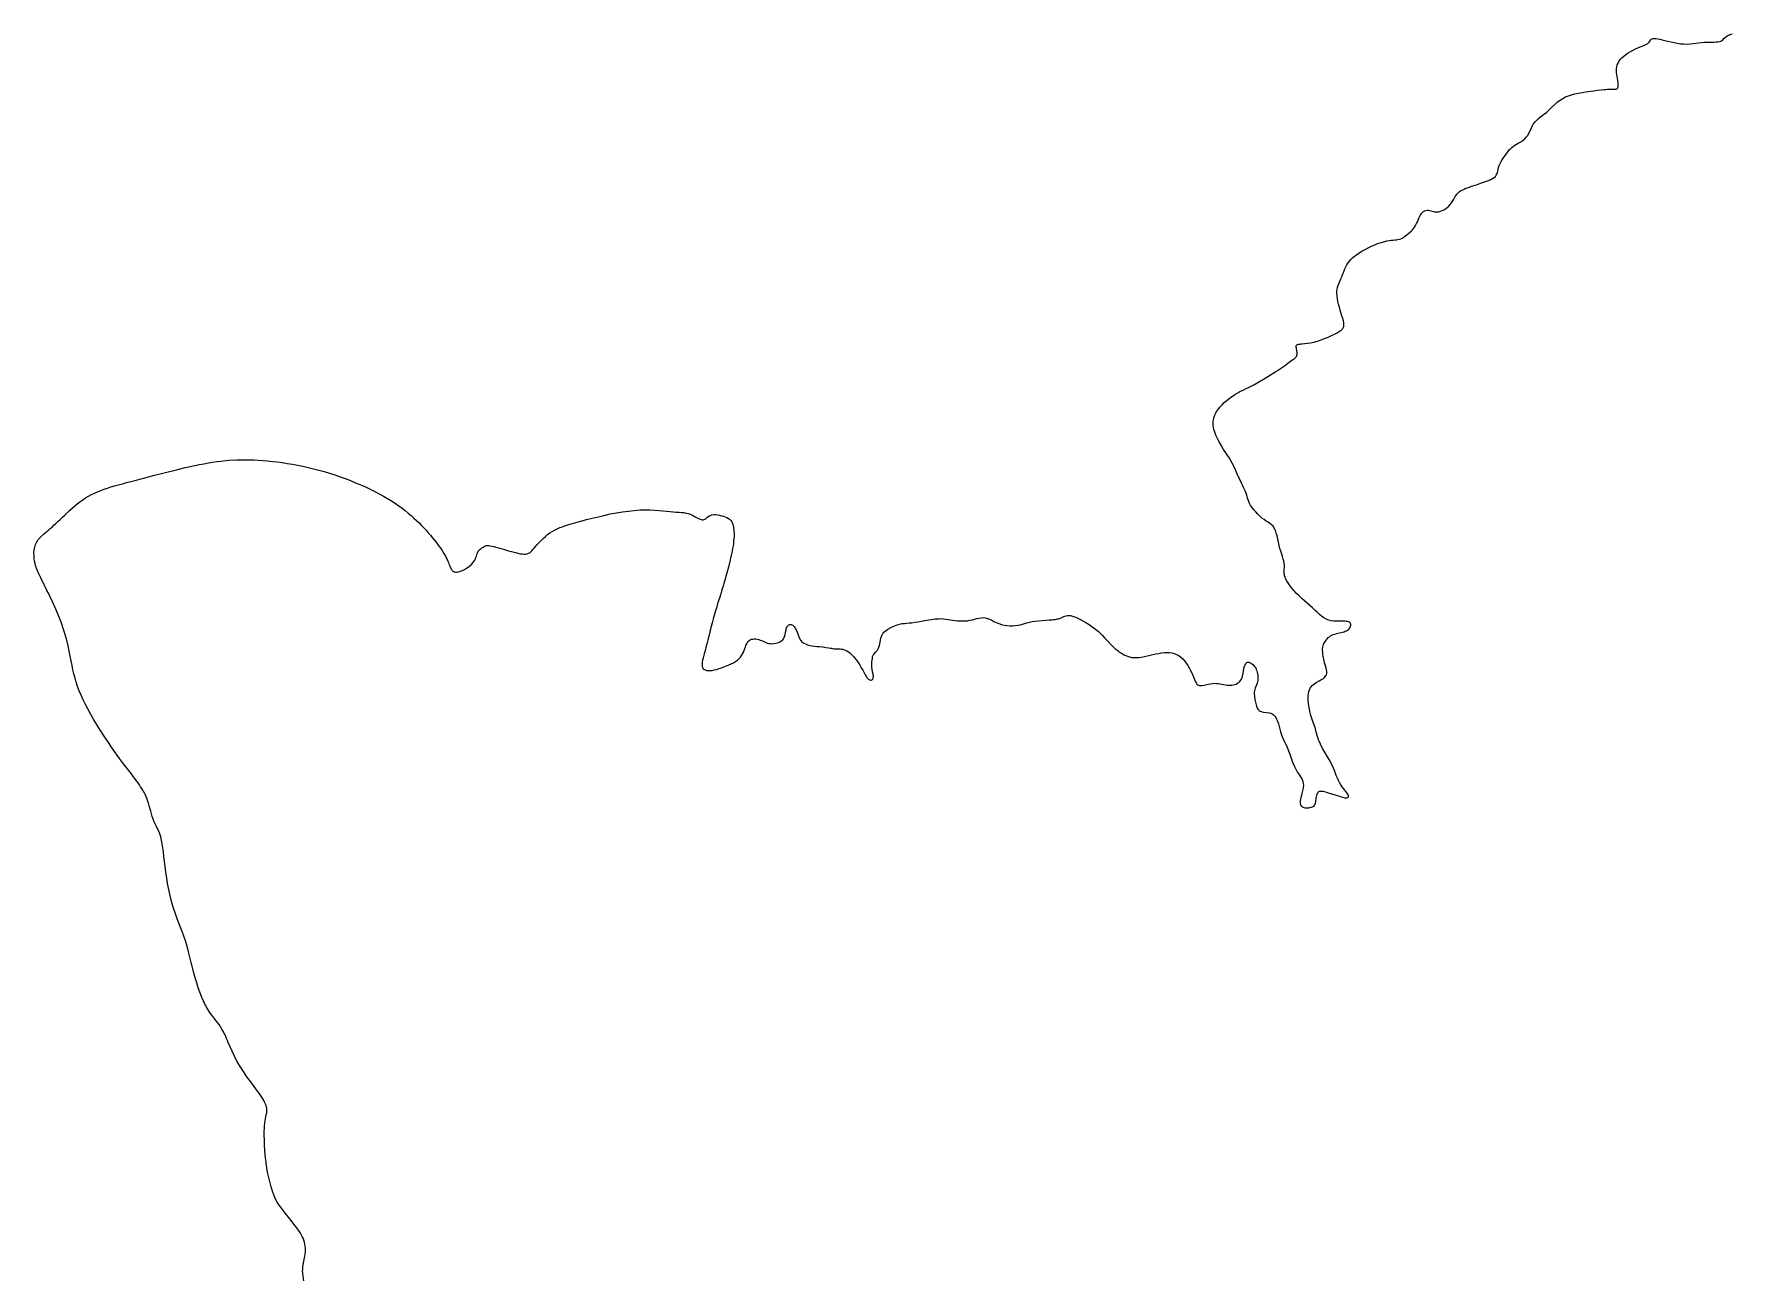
# Model space of a CAD drawing. Header units: millimetres. Extents: x -2361 to 3434, y -911 to 5460.
# Drawn here: x -599 to 1289, y 2275 to 3658 of the extents above; entities that cross this region are included whole.
import ezdxf

# ---------------------------------------------------------------- set-up
doc = ezdxf.new("R2010")
doc.units = ezdxf.units.MM
doc.layers.add('180', color=7, linetype='Continuous')

msp = doc.modelspace()

# ---------------------------------------------------------------- linework, layer by layer
at = {"layer": '180', "elevation": 180}
msp.add_lwpolyline([(-298.7, 2272.4), (-299.2, 2275.1), (-299.5, 2277.6), (-299.8, 2279.8), (-300, 2281.9), (-300.1, 2283.8), (-300, 2285.6), (-299.9, 2287.4), (-299.4, 2290.8), (-298.6, 2294.3), (-297.8, 2298), (-297.5, 2300), (-297.2, 2302.1), (-297, 2304.3), (-296.9, 2306.5), (-297, 2308.8), (-297.2, 2311.1), (-297.5, 2313.4), (-298, 2315.6), (-298.7, 2317.8), (-299.6, 2319.9), (-300.6, 2322), (-301.8, 2324.2), (-303.2, 2326.5), (-304.8, 2328.8), (-306.6, 2331.4), (-308.6, 2334), (-312.8, 2339.6), (-317.2, 2345.2), (-319.4, 2347.9), (-321.4, 2350.4), (-323.3, 2352.9), (-325.1, 2355.3), (-326.8, 2357.7), (-328.3, 2360.1), (-329.7, 2362.6), (-331, 2365.3), (-332.1, 2368.1), (-333.2, 2371), (-335, 2377.1), (-336.5, 2383.1), (-338, 2388.9), (-338.6, 2391.9), (-339.3, 2395.1), (-339.9, 2398.7), (-340.2, 2400.6), (-340.5, 2402.6), (-340.7, 2404.8), (-341, 2407.2), (-341.3, 2409.6), (-341.5, 2412.2), (-341.9, 2417.7), (-342.3, 2423.4), (-342.6, 2429), (-342.7, 2434.3), (-342.7, 2436.9), (-342.7, 2439.2), (-342.6, 2441.5), (-342.5, 2443.5), (-342.3, 2445.4), (-342.2, 2447.1), (-342, 2448.7), (-341.7, 2450.2), (-341.3, 2452.8), (-340.8, 2455.1), (-340.4, 2457.2), (-340, 2459.2), (-339.8, 2461.2), (-339.9, 2463.4), (-340, 2464.5), (-340.3, 2465.7), (-340.6, 2466.9), (-341.1, 2468.3), (-341.6, 2469.7), (-342.4, 2471.3), (-343.2, 2473), (-344.3, 2474.8), (-345.5, 2476.7), (-346.9, 2478.8), (-348.4, 2481), (-350.1, 2483.4), (-351.9, 2485.8), (-353.8, 2488.4), (-357.8, 2493.8), (-361.9, 2499.4), (-365.9, 2505.1), (-369.6, 2510.9), (-371.4, 2513.8), (-373, 2516.7), (-375.8, 2522.3), (-378.4, 2527.7), (-380.6, 2532.8), (-382.7, 2537.6), (-383.6, 2539.8), (-384.5, 2542), (-385.4, 2544), (-386.3, 2545.9), (-387.2, 2547.6), (-388, 2549.3), (-389.7, 2552.3), (-391.3, 2554.9), (-392.9, 2557.4), (-396.2, 2561.7), (-399.6, 2566), (-401.3, 2568.3), (-403.1, 2570.8), (-404.9, 2573.6), (-406.8, 2576.7), (-407.7, 2578.4), (-408.6, 2580.2), (-409.6, 2582.2), (-410.5, 2584.2), (-412.4, 2588.6), (-414.3, 2593.3), (-416.1, 2598.4), (-417.8, 2603.7), (-419.5, 2609.2), (-421, 2614.8), (-423.9, 2626.4), (-426.8, 2638.4), (-428.5, 2644.4), (-430.4, 2650.5), (-432.4, 2656.6), (-434.7, 2662.7), (-439.4, 2675.1), (-441.6, 2681.4), (-443.8, 2687.8), (-445.7, 2694.3), (-447.4, 2700.9), (-448.8, 2707.5), (-450.1, 2714.1), (-451.1, 2720.5), (-452.1, 2726.8), (-452.9, 2732.9), (-453.6, 2738.7), (-454.2, 2744.1), (-454.8, 2749.3), (-455.4, 2754), (-456.1, 2758.4), (-456.9, 2762.4), (-457.3, 2764.3), (-457.8, 2766), (-458.8, 2769.3), (-460, 2772.2), (-461.2, 2774.9), (-462.5, 2777.6), (-464.9, 2782.8), (-466.1, 2785.6), (-467.1, 2788.6), (-468.9, 2794.7), (-470.6, 2800.7), (-471.5, 2803.6), (-472.3, 2806.3), (-473.3, 2809), (-474.4, 2811.8), (-475.1, 2813.3), (-475.9, 2814.8), (-476.8, 2816.4), (-477.7, 2818.1), (-478.8, 2819.9), (-480.1, 2821.8), (-481.5, 2823.9), (-483, 2826), (-484.7, 2828.4), (-486.5, 2830.8), (-488.4, 2833.3), (-490.4, 2836), (-494.6, 2841.5), (-499, 2847.3), (-503.5, 2853.3), (-508.1, 2859.5), (-512.5, 2865.7), (-516.7, 2871.9), (-520.8, 2878.1), (-524.8, 2884.2), (-528.5, 2890.3), (-532, 2896.2), (-535.4, 2902), (-538.4, 2907.6), (-541.3, 2913.1), (-543.8, 2918.4), (-546.2, 2923.5), (-548.3, 2928.4), (-550.1, 2933.3), (-551.7, 2937.9), (-553, 2942.5), (-554.2, 2947.1), (-555.3, 2951.7), (-556.3, 2956.5), (-557.3, 2961.5), (-558.4, 2966.8), (-559.5, 2972.4), (-560.8, 2978.3), (-562.3, 2984.6), (-564, 2991.1), (-566.1, 2997.8), (-567.2, 3001.3), (-568.4, 3004.8), (-571.2, 3012), (-574.3, 3019.2), (-577.6, 3026.4), (-580.9, 3033.4), (-582.6, 3036.8), (-584.2, 3040), (-585.7, 3043.1), (-587.2, 3046.1), (-588.6, 3048.9), (-589.9, 3051.5), (-591.1, 3053.9), (-592.1, 3056.1), (-593.1, 3058.2), (-593.9, 3060.1), (-594.7, 3061.9), (-595.4, 3063.6), (-596.5, 3066.7), (-597.3, 3069.7), (-598, 3072.6), (-598.4, 3075.5), (-598.6, 3078.6), (-598.7, 3081.8), (-598.4, 3085), (-597.8, 3088.1), (-596.9, 3091.1), (-596.3, 3092.5), (-595.6, 3093.9), (-594.7, 3095.2), (-593.8, 3096.4), (-592.7, 3097.7), (-591.6, 3098.9), (-590.3, 3100.2), (-589, 3101.4), (-587.5, 3102.7), (-585.9, 3104.1), (-584.2, 3105.5), (-582.4, 3107), (-580.5, 3108.6), (-578.5, 3110.4), (-576.4, 3112.3), (-574.2, 3114.3), (-572, 3116.5), (-569.6, 3118.8), (-567.1, 3121.2), (-564.5, 3123.7), (-559.2, 3128.7), (-553.5, 3133.7), (-550.5, 3136.1), (-547.5, 3138.4), (-544.4, 3140.7), (-541.3, 3142.8), (-538.1, 3144.7), (-534.8, 3146.5), (-531.5, 3148.1), (-528, 3149.7), (-524.5, 3151.1), (-520.8, 3152.5), (-517, 3153.7), (-513.1, 3155), (-509.1, 3156.2), (-504.8, 3157.4), (-500.4, 3158.6), (-495.9, 3159.8), (-491.1, 3161), (-486.1, 3162.3), (-480.9, 3163.7), (-475.6, 3165.1), (-464.6, 3168), (-441.8, 3173.7), (-430.6, 3176.4), (-425.2, 3177.6), (-419.8, 3178.8), (-414.7, 3179.9), (-409.7, 3180.8), (-404.8, 3181.7), (-400.1, 3182.5), (-395.5, 3183.2), (-391, 3183.7), (-382, 3184.6), (-373, 3185.1), (-368.5, 3185.2), (-363.8, 3185.2), (-359.1, 3185.2), (-354.3, 3185), (-349.3, 3184.8), (-344.2, 3184.4), (-339, 3184), (-333.6, 3183.4), (-328.2, 3182.8), (-322.7, 3182.1), (-317.1, 3181.2), (-311.4, 3180.2), (-305.6, 3179.2), (-299.8, 3178), (-293.9, 3176.7), (-288, 3175.2), (-282.1, 3173.7), (-276.2, 3172), (-270.3, 3170.2), (-264.3, 3168.3), (-258.4, 3166.3), (-252.6, 3164.2), (-246.9, 3162), (-241.2, 3159.7), (-235.6, 3157.3), (-230.2, 3154.9), (-224.9, 3152.4), (-219.8, 3149.9), (-214.9, 3147.3), (-210.2, 3144.7), (-205.6, 3142.1), (-201.3, 3139.4), (-197.2, 3136.8), (-193.3, 3134.1), (-189.6, 3131.3), (-186, 3128.6), (-182.6, 3125.9), (-179.4, 3123.1), (-176.3, 3120.4), (-173.4, 3117.7), (-170.5, 3114.9), (-167.8, 3112.2), (-162.7, 3106.8), (-160.4, 3104.1), (-158.1, 3101.5), (-155.9, 3098.8), (-153.8, 3096.3), (-151.8, 3093.7), (-150, 3091.3), (-148.3, 3088.8), (-146.6, 3086.5), (-145.1, 3084.2), (-143.8, 3082), (-142.5, 3079.9), (-141.4, 3077.9), (-140.4, 3076), (-139.5, 3074.2), (-138.7, 3072.5), (-138.1, 3070.9), (-137.4, 3069.4), (-136.9, 3068), (-136.3, 3066.7), (-135.8, 3065.6), (-135.3, 3064.5), (-134.8, 3063.6), (-134.3, 3062.8), (-133.7, 3062.1), (-133.1, 3061.5), (-132.4, 3061.1), (-131.6, 3060.7), (-130.7, 3060.5), (-129.8, 3060.4), (-128.8, 3060.4), (-126.7, 3060.7), (-124.5, 3061.3), (-122.3, 3062.1), (-120.1, 3063.2), (-117.9, 3064.5), (-115.9, 3065.8), (-114.1, 3067.3), (-112.4, 3068.9), (-110.9, 3070.5), (-109.7, 3072.1), (-108.7, 3073.7), (-107.9, 3075.2), (-107.4, 3076.7), (-106.9, 3078.2), (-106.1, 3081), (-105.5, 3082.3), (-104.8, 3083.5), (-103.8, 3084.6), (-102.8, 3085.7), (-101.6, 3086.6), (-100.5, 3087.5), (-99.4, 3088.2), (-98.4, 3088.8), (-97.5, 3089.3), (-96.7, 3089.6), (-95.9, 3089.8), (-95.1, 3089.9), (-94.1, 3089.9), (-93, 3089.7), (-91.5, 3089.4), (-89.7, 3089), (-87.7, 3088.6), (-85.5, 3088), (-80.7, 3086.8), (-75.8, 3085.4), (-71.1, 3084), (-66.5, 3082.7), (-62.1, 3081.6), (-59.9, 3081.1), (-57.8, 3080.7), (-55.7, 3080.5), (-53.8, 3080.3), (-52, 3080.4), (-50.4, 3080.7), (-49, 3081.2), (-47.7, 3081.9), (-46.5, 3082.8), (-45.3, 3084), (-44.1, 3085.4), (-42.7, 3087), (-41.1, 3088.9), (-39.3, 3091), (-37.3, 3093.2), (-35.1, 3095.5), (-32.7, 3097.8), (-30.3, 3100), (-27.8, 3102.1), (-25.4, 3103.9), (-22.8, 3105.6), (-20.2, 3107.1), (-17.3, 3108.4), (-14.1, 3109.8), (-12.4, 3110.4), (-10.5, 3111.1), (-8.5, 3111.8), (-6.4, 3112.5), (-4.1, 3113.2), (-1.7, 3113.9), (0.9, 3114.7), (3.6, 3115.5), (9.3, 3117.1), (15.3, 3118.7), (21.7, 3120.3), (28.3, 3121.9), (35.1, 3123.4), (41.9, 3124.9), (48.7, 3126.1), (55.5, 3127.3), (62.1, 3128.2), (68.5, 3128.9), (74.6, 3129.4), (77.6, 3129.5), (80.4, 3129.5), (85.9, 3129.4), (91, 3129.2), (95.8, 3128.8), (100.2, 3128.3), (104.4, 3127.9), (108.3, 3127.6), (111.9, 3127.3), (115.2, 3127.1), (118.3, 3127), (121.1, 3126.7), (123.8, 3126.5), (126.2, 3126), (128.5, 3125.4), (130.7, 3124.7), (132.7, 3123.8), (134.5, 3122.9), (136.2, 3121.9), (137.8, 3121), (139.2, 3120.2), (140.5, 3119.5), (141.7, 3119), (142.9, 3118.6), (144, 3118.4), (145, 3118.5), (146, 3118.7), (147, 3119.3), (148.1, 3120), (149.2, 3120.9), (150.4, 3121.8), (151.7, 3122.7), (153.2, 3123.4), (154.9, 3123.9), (156.9, 3124.2), (158.9, 3124.2), (161.2, 3123.9), (163.4, 3123.5), (165.6, 3122.9), (167.8, 3122.3), (169.7, 3121.6), (171.5, 3120.9), (173.1, 3120), (174.5, 3119), (175.8, 3117.8), (176.8, 3116.2), (177.3, 3115.3), (177.7, 3114.2), (178.1, 3113.1), (178.5, 3111.8), (178.8, 3110.5), (179, 3109), (179.2, 3107.3), (179.3, 3105.6), (179.4, 3103.7), (179.4, 3101.7), (179.4, 3099.5), (179.2, 3097.2), (179, 3094.8), (178.7, 3092.2), (178.4, 3089.5), (177.9, 3086.7), (177.4, 3083.7), (176.7, 3080.6), (175.3, 3074.1), (173.7, 3067.4), (171.9, 3060.7), (170, 3054), (168.2, 3047.7), (167.3, 3044.7), (166.4, 3041.8), (165.5, 3039), (164.7, 3036.3), (163.1, 3031.2), (161.6, 3026.4), (160.2, 3021.8), (158.8, 3017.3), (156.3, 3008.5), (155.1, 3004), (154, 2999.7), (153, 2995.6), (152.1, 2991.6), (151.2, 2988), (150.3, 2984.7), (149.6, 2981.7), (148.9, 2979), (148.2, 2976.5), (147.6, 2974.2), (146.3, 2969.6), (145.1, 2964.9), (144.5, 2962.6), (144.1, 2960.3), (143.9, 2958.2), (143.9, 2956.3), (144.1, 2955.4), (144.3, 2954.6), (144.6, 2953.9), (144.9, 2953.3), (146, 2952.3), (147.3, 2951.5), (148.8, 2951), (150.7, 2950.8), (152.7, 2950.8), (155, 2951.1), (157.5, 2951.5), (160.1, 2952.2), (162.8, 2953), (165.5, 2953.9), (171.1, 2956), (173.7, 2957.2), (176.3, 2958.3), (178.8, 2959.6), (181, 2960.9), (183.1, 2962.4), (184.9, 2964), (186.5, 2965.7), (187.8, 2967.5), (188.9, 2969.5), (189.8, 2971.4), (191.3, 2975.3), (192, 2977.2), (192.7, 2978.9), (193.5, 2980.5), (194.3, 2981.9), (195.2, 2983.1), (196.2, 2984.2), (197.4, 2985), (198.7, 2985.6), (200.2, 2985.9), (201.8, 2986.1), (203.5, 2986), (205.2, 2985.7), (207, 2985.3), (208.6, 2984.8), (211.8, 2983.4), (214.8, 2982), (216.4, 2981.4), (218, 2981), (219.8, 2980.8), (221.8, 2980.7), (223.8, 2980.9), (225.8, 2981.3), (227.7, 2981.8), (229.5, 2982.5), (231.1, 2983.2), (232.4, 2984.1), (233.5, 2985.1), (234.3, 2986.1), (234.9, 2987.2), (235.4, 2988.4), (236.1, 2990.9), (236.6, 2993.6), (237.2, 2996.2), (237.5, 2997.4), (237.9, 2998.5), (238.4, 2999.5), (239, 3000.4), (239.7, 3001.1), (240.4, 3001.7), (241.2, 3002), (242, 3002.2), (242.8, 3002.1), (243.7, 3001.8), (244.6, 3001.4), (245.4, 3000.7), (246.3, 2999.8), (247.1, 2998.7), (247.8, 2997.4), (248.6, 2996), (249.9, 2992.7), (251.2, 2989.3), (251.8, 2987.7), (252.4, 2986.3), (253.1, 2985.1), (253.7, 2984.1), (254.4, 2983.3), (255.2, 2982.6), (256.9, 2981.5), (258.9, 2980.5), (261.2, 2979.6), (263.7, 2978.8), (266.3, 2978.3), (268.8, 2978), (271.5, 2977.8), (274.5, 2977.5), (277.9, 2977.1), (281.4, 2976.6), (284.7, 2976), (286.3, 2975.8), (287.7, 2975.6), (290.4, 2975.2), (293, 2975), (295.7, 2974.9), (297.2, 2974.9), (298.8, 2974.7), (300.4, 2974.5), (302.2, 2974), (304, 2973.2), (305.8, 2972.2), (307.7, 2970.8), (309.7, 2969), (311.7, 2967), (313.6, 2964.8), (315.6, 2962.3), (317.4, 2959.7), (319.2, 2956.9), (320.8, 2954), (322.4, 2951.2), (323.9, 2948.5), (325.3, 2946), (326.6, 2944), (327.2, 2943.1), (327.8, 2942.3), (328.4, 2941.7), (329, 2941.2), (329.5, 2940.8), (330.1, 2940.5), (331, 2940.2), (331.9, 2940.2), (332.7, 2940.5), (333.3, 2941), (333.7, 2941.6), (334, 2942.3), (334.2, 2943), (334.3, 2943.9), (334.3, 2944.8), (334.2, 2945.9), (334, 2947), (333.5, 2949.4), (333, 2952.1), (332.6, 2954.8), (332.5, 2957.7), (332.7, 2960.4), (333, 2962.9), (333.2, 2963.9), (333.3, 2964.9), (333.5, 2966.4), (334, 2967.8), (334.5, 2968.5), (335.1, 2969.3), (335.9, 2970.2), (336.8, 2971.2), (337.8, 2972.4), (338.8, 2973.7), (339.7, 2975.2), (340.4, 2976.8), (341, 2978.7), (341.5, 2980.7), (342.2, 2984.8), (342.7, 2986.9), (343.2, 2988.8), (344, 2990.6), (344.9, 2992.1), (346.1, 2993.5), (347.5, 2994.7), (348.9, 2995.8), (350.5, 2996.8), (353.7, 2998.6), (357.1, 3000.3), (358.8, 3001), (360.6, 3001.7), (362.5, 3002.2), (364.5, 3002.7), (366.7, 3003.1), (369, 3003.3), (371.5, 3003.6), (374.2, 3003.8), (377.2, 3004.1), (380.4, 3004.5), (383.9, 3005), (387.6, 3005.7), (395.5, 3007.1), (399.3, 3007.7), (403, 3008.2), (406.5, 3008.5), (409.6, 3008.6), (412.4, 3008.4), (415, 3008.1), (419.9, 3007.2), (422.3, 3006.8), (424.9, 3006.4), (427.5, 3006.1), (430.3, 3006), (433.2, 3006), (436, 3006.1), (438.9, 3006.3), (441.6, 3006.8), (444.3, 3007.3), (446.8, 3008), (449.3, 3008.6), (451.7, 3009.2), (454, 3009.6), (456.3, 3009.7), (458.7, 3009.5), (461, 3008.8), (463.4, 3007.9), (465.8, 3006.7), (468.3, 3005.5), (470.9, 3004.2), (473.7, 3003.1), (476.6, 3002.1), (479.6, 3001.4), (482.7, 3000.9), (485.9, 3000.7), (488.9, 3000.7), (491.9, 3000.8), (494.7, 3001.2), (497.3, 3001.7), (499.9, 3002.4), (504.9, 3003.9), (507.7, 3004.7), (510.7, 3005.3), (514.1, 3005.9), (517.8, 3006.3), (525.7, 3006.8), (529.5, 3007.1), (533.1, 3007.4), (534.7, 3007.5), (536.3, 3007.7), (537.7, 3008), (538.9, 3008.2), (540, 3008.5), (541.1, 3008.8), (542.9, 3009.5), (544.4, 3010.1), (545.8, 3010.8), (547.1, 3011.3), (548.4, 3011.7), (549.9, 3012), (551.6, 3012.1), (553.5, 3011.9), (555.6, 3011.5), (556.8, 3011.1), (558, 3010.7), (559.3, 3010.2), (560.7, 3009.6), (562.2, 3008.9), (563.8, 3008.1), (567.1, 3006.3), (570.6, 3004.2), (574.2, 3001.9), (577.6, 2999.5), (581, 2997), (584, 2994.5), (586.7, 2992.1), (589.1, 2989.7), (591.3, 2987.4), (593.3, 2985.2), (595.2, 2983), (598.9, 2979.1), (600.8, 2977.2), (602.8, 2975.5), (604.7, 2973.9), (606.7, 2972.4), (608.7, 2971), (610.7, 2969.7), (612.7, 2968.5), (614.7, 2967.5), (616.8, 2966.7), (619, 2966), (621.3, 2965.5), (623.8, 2965.3), (626.5, 2965.3), (629.3, 2965.5), (632.4, 2965.9), (635.5, 2966.5), (642, 2967.8), (648.4, 2969.3), (651.6, 2969.9), (654.6, 2970.5), (657.6, 2970.8), (660.5, 2971), (663.3, 2970.9), (666.1, 2970.5), (668.7, 2969.8), (671.3, 2968.8), (673.7, 2967.5), (676, 2965.8), (678.2, 2963.9), (680.2, 2961.7), (682.1, 2959.2), (683.8, 2956.6), (685.4, 2953.8), (686.8, 2951), (688.1, 2948.2), (689.3, 2945.5), (690.3, 2943), (691.2, 2940.8), (692.1, 2938.9), (692.9, 2937.2), (693.9, 2935.9), (695, 2935), (695.7, 2934.6), (696.4, 2934.4), (697.1, 2934.2), (698, 2934.2), (699.9, 2934.3), (701.9, 2934.6), (706.5, 2935.7), (708.9, 2936.2), (711.2, 2936.6), (713.4, 2936.7), (715.6, 2936.6), (717.6, 2936.4), (719.7, 2936.1), (723.6, 2935.3), (727.4, 2934.7), (729.2, 2934.6), (731, 2934.6), (732.8, 2934.7), (734.5, 2934.9), (736.1, 2935.3), (737.6, 2935.9), (739, 2936.7), (740.3, 2937.6), (741.4, 2938.7), (742.4, 2940), (743.3, 2941.4), (744, 2942.9), (744.5, 2944.5), (744.9, 2946.2), (745.5, 2949.7), (746.1, 2953), (746.5, 2954.6), (747, 2955.9), (747.5, 2957.2), (748.1, 2958.2), (748.8, 2959.1), (749.5, 2959.7), (750.2, 2960.1), (750.9, 2960.3), (751.7, 2960.2), (752.5, 2960), (753.4, 2959.6), (754.2, 2959), (756, 2957.5), (757.7, 2955.7), (758.5, 2954.6), (759.2, 2953.4), (759.9, 2952), (760.5, 2950.6), (761, 2949), (761.3, 2947.2), (761.5, 2945.5), (761.7, 2943.6), (761.6, 2941.9), (761.5, 2940.1), (761.1, 2938.5), (760.7, 2936.9), (758.5, 2931.3), (758.1, 2929.9), (757.9, 2928.4), (757.7, 2926.9), (757.7, 2925.3), (757.9, 2922), (758.3, 2918.7), (758.9, 2915.6), (759.6, 2912.7), (760, 2911.3), (760.5, 2910.1), (761, 2909), (761.7, 2908), (762.4, 2907.1), (763.2, 2906.4), (764.2, 2905.7), (765.3, 2905.2), (766.5, 2904.9), (768, 2904.6), (771.2, 2904.2), (774.5, 2903.8), (776, 2903.4), (777.5, 2902.8), (778.7, 2902), (779.9, 2901), (780.8, 2899.9), (781.7, 2898.6), (782.5, 2897), (783.2, 2895.3), (783.8, 2893.5), (784.4, 2891.5), (785.5, 2887.2), (786.8, 2882.7), (788.4, 2878.2), (790.3, 2873.9), (792.3, 2869.8), (794.1, 2865.8), (795.7, 2861.8), (797.2, 2857.8), (798.7, 2853.6), (800.3, 2849), (802.2, 2844.3), (803.3, 2842), (804.5, 2839.8), (805.8, 2837.6), (807.1, 2835.6), (809.7, 2831.6), (810.7, 2829.6), (811.6, 2827.6), (812.1, 2825.5), (812.2, 2823.2), (812.1, 2821), (811.7, 2818.6), (810.6, 2814.1), (810, 2811.9), (809.5, 2809.9), (809, 2808), (808.8, 2806.3), (808.7, 2804.7), (808.7, 2803.4), (808.9, 2802.1), (809.3, 2801.1), (809.9, 2800.2), (810.8, 2799.6), (811.7, 2799), (812.8, 2798.7), (814, 2798.4), (815.4, 2798.3), (816.7, 2798.3), (818.1, 2798.4), (819.5, 2798.6), (820.9, 2798.9), (822.1, 2799.3), (823.2, 2799.9), (824.2, 2800.6), (824.9, 2801.5), (825.4, 2802.5), (825.7, 2803.6), (826, 2804.8), (826.2, 2806.1), (826.5, 2808.9), (827.1, 2811.9), (827.5, 2813.3), (828.1, 2814.5), (828.7, 2815.6), (829.5, 2816.4), (830.5, 2816.8), (831.6, 2817), (832.9, 2816.9), (834.3, 2816.7), (835.8, 2816.3), (837.4, 2815.7), (841, 2814.6), (844.9, 2813.5), (848.8, 2812.3), (852.5, 2811.2), (854.3, 2810.6), (855.9, 2810.1), (857.3, 2809.7), (858.7, 2809.4), (859.8, 2809.3), (860.7, 2809.3), (861.5, 2809.6), (862, 2810), (862.2, 2810.7), (862.2, 2811.6), (861.9, 2812.6), (861.4, 2813.7), (860.6, 2815.1), (859.5, 2816.5), (858.3, 2818.1), (856.8, 2819.9), (855.4, 2821.8), (853.9, 2824), (852.5, 2826.3), (851.2, 2828.7), (850, 2831.4), (848.8, 2834.1), (846.7, 2839.8), (845.6, 2842.5), (844.4, 2845.1), (843.2, 2847.7), (841.9, 2850.1), (836.4, 2859.3), (833.6, 2864.2), (831.2, 2869.2), (830.1, 2871.7), (829.1, 2874), (828.2, 2876.3), (827.5, 2878.4), (827, 2880.4), (826.5, 2882.3), (825.6, 2886), (824.5, 2889.5), (823.1, 2893.3), (822.4, 2895.3), (821.6, 2897.5), (820.9, 2899.8), (820.1, 2902.4), (819.5, 2905.2), (818.9, 2908.2), (818.4, 2911.3), (818, 2914.5), (817.7, 2917.5), (817.6, 2920.4), (817.7, 2923.1), (817.9, 2925.5), (818.3, 2927.7), (818.9, 2929.6), (819.7, 2931.4), (820.7, 2932.9), (821.9, 2934.3), (823.3, 2935.5), (824.8, 2936.6), (826.5, 2937.6), (829.9, 2939.5), (831.5, 2940.4), (833.1, 2941.3), (834.4, 2942.2), (835.6, 2943.1), (836.5, 2944.1), (837.3, 2945.2), (837.9, 2946.3), (838.2, 2947.5), (838.3, 2948.9), (838.2, 2950.3), (837.9, 2951.8), (837.5, 2953.5), (837, 2955.3), (836.4, 2957.3), (835.8, 2959.4), (835.3, 2961.8), (834.3, 2966.7), (834, 2969.1), (833.7, 2971.4), (833.6, 2973.5), (833.6, 2975.4), (833.8, 2977), (834.2, 2978.4), (834.6, 2979.7), (835.1, 2980.8), (836.5, 2983), (838, 2985.2), (838.9, 2986.4), (839.9, 2987.5), (841.1, 2988.5), (842.3, 2989.5), (843.8, 2990.3), (845.4, 2990.9), (847.1, 2991.5), (848.9, 2991.9), (852.5, 2992.7), (855.8, 2993.5), (857.4, 2993.9), (858.8, 2994.5), (860.1, 2995.1), (861.2, 2995.8), (862.2, 2996.5), (863.1, 2997.4), (863.8, 2998.3), (864.3, 2999.4), (864.7, 3000.4), (864.9, 3001.4), (864.9, 3002.3), (864.7, 3003.2), (864.3, 3003.9), (863.6, 3004.5), (862.7, 3004.9), (861.6, 3005.3), (860.2, 3005.5), (858.4, 3005.6), (856.4, 3005.6), (854.1, 3005.6), (851.6, 3005.6), (848.9, 3005.6), (846.1, 3005.8), (843.2, 3006.2), (840.4, 3007), (837.6, 3008), (835, 3009.5), (832.5, 3011.2), (830, 3013.3), (827.4, 3015.6), (824.8, 3018), (822.2, 3020.5), (819.3, 3023.1), (816.4, 3025.7), (810.5, 3031.1), (807.5, 3033.8), (804.7, 3036.6), (802, 3039.5), (799.5, 3042.4), (797.3, 3045.4), (795.3, 3048.2), (793.6, 3051), (792.3, 3053.7), (791.8, 3054.9), (791.4, 3056.1), (791.1, 3057.3), (790.8, 3058.4), (790.7, 3060.4), (790.7, 3062.3), (791.1, 3066), (791.2, 3067.9), (791, 3070), (790.6, 3072.3), (789.9, 3074.8), (789.1, 3077.5), (788.1, 3080.4), (787.1, 3083.4), (786.1, 3086.6), (785.2, 3090), (784.5, 3093.6), (782.9, 3100.5), (782, 3103.7), (781.1, 3106.7), (780.5, 3108), (779.9, 3109.2), (779.2, 3110.3), (778.5, 3111.3), (776.8, 3113), (775, 3114.4), (773, 3115.8), (770.8, 3117.1), (768.6, 3118.6), (766.2, 3120.4), (763.8, 3122.4), (761.5, 3124.7), (759.2, 3127.2), (757.1, 3129.7), (755.2, 3132.1), (753.6, 3134.5), (752.4, 3136.7), (751.5, 3138.7), (750.8, 3140.6), (750.2, 3142.4), (749.2, 3146), (748.5, 3147.9), (747.7, 3150), (746.8, 3152.2), (745.7, 3154.4), (744.5, 3156.8), (743.3, 3159.3), (740.9, 3164.6), (738.4, 3170.2), (735.9, 3175.9), (733.1, 3181.5), (730, 3186.8), (726.8, 3191.8), (723.6, 3196.6), (720.7, 3201.3), (718.1, 3205.9), (715.9, 3210.3), (715, 3212.5), (714.1, 3214.7), (713.4, 3216.8), (712.8, 3218.9), (712.3, 3221), (712, 3223.1), (711.9, 3225.2), (711.9, 3227.3), (712.2, 3229.5), (712.7, 3231.8), (713.5, 3234), (714.5, 3236.4), (715.8, 3238.8), (717.5, 3241.2), (719.5, 3243.7), (721.8, 3246.2), (724.3, 3248.7), (727, 3251), (729.7, 3253.3), (732.3, 3255.3), (734.8, 3257), (737.2, 3258.5), (739.5, 3259.7), (741.7, 3260.9), (746.2, 3263), (748.6, 3264.2), (751.3, 3265.5), (754.1, 3267), (757.1, 3268.6), (763.3, 3272.2), (769.7, 3276), (775.8, 3279.7), (778.7, 3281.4), (781.5, 3283.2), (784.1, 3284.9), (786.6, 3286.6), (788.9, 3288.2), (791.1, 3289.7), (793.1, 3291.1), (794.9, 3292.5), (796.5, 3293.8), (798, 3294.9), (799.4, 3295.9), (800.7, 3296.7), (801.8, 3297.5), (802.8, 3298.2), (803.6, 3298.8), (804.3, 3299.6), (804.8, 3300.4), (805.1, 3301.3), (805.3, 3302.4), (805.4, 3303.7), (805.1, 3306.2), (804.6, 3308.7), (804.4, 3309.7), (804.1, 3310.7), (804, 3311.5), (804.2, 3312.1), (804.6, 3312.7), (805, 3313), (805.5, 3313.2), (806.1, 3313.4), (806.8, 3313.5), (807.6, 3313.7), (808.6, 3313.8), (809.7, 3313.9), (810.9, 3314), (813.7, 3314.3), (816.8, 3314.7), (820.2, 3315.3), (823.9, 3316), (827.8, 3317.1), (831.8, 3318.4), (835.8, 3319.9), (839.7, 3321.6), (843.4, 3323.2), (846.7, 3324.9), (848.3, 3325.6), (849.7, 3326.4), (851, 3327.1), (852.1, 3327.8), (853.2, 3328.4), (854.1, 3329.1), (854.8, 3329.7), (855.5, 3330.4), (856.1, 3331), (856.5, 3331.7), (856.9, 3332.5), (857.1, 3333.3), (857.3, 3334.1), (857.3, 3335.1), (857.3, 3336.1), (857.2, 3337.2), (856.7, 3339.6), (856, 3342.3), (855.1, 3345.3), (853.1, 3351.6), (852.2, 3354.8), (851.4, 3358), (850.6, 3361.1), (850.1, 3364.2), (849.7, 3367.1), (849.5, 3369.8), (849.5, 3372.4), (849.7, 3374.8), (850.1, 3376.9), (850.7, 3378.9), (852.2, 3382.6), (854, 3386.4), (854.8, 3388.5), (855.6, 3390.7), (857.4, 3395.3), (858.3, 3397.5), (859.4, 3399.8), (860.6, 3401.9), (861.9, 3404), (863.4, 3405.9), (865, 3407.8), (866.9, 3409.6), (869, 3411.3), (871.3, 3413.1), (873.9, 3414.8), (876.6, 3416.6), (879.5, 3418.3), (885.6, 3421.5), (888.7, 3422.9), (891.7, 3424.2), (894.6, 3425.4), (897.4, 3426.3), (900.1, 3427.1), (902.7, 3427.8), (905.1, 3428.4), (907.5, 3428.8), (909.7, 3429.1), (911.7, 3429.4), (913.7, 3429.6), (915.6, 3429.8), (917.3, 3430.1), (919, 3430.4), (920.5, 3430.9), (922, 3431.5), (923.4, 3432.3), (924.7, 3433.2), (927.3, 3435.2), (929.8, 3437.4), (932.2, 3439.6), (933.4, 3440.9), (934.6, 3442.2), (935.7, 3443.8), (936.9, 3445.5), (937.9, 3447.6), (938.9, 3449.8), (941, 3454.5), (942, 3456.6), (943.1, 3458.6), (943.7, 3459.4), (944.3, 3460.1), (944.9, 3460.8), (945.6, 3461.3), (947, 3462), (948.4, 3462.4), (949.8, 3462.6), (951.2, 3462.5), (954, 3461.9), (956.7, 3461.2), (958.1, 3460.9), (959.5, 3460.7), (961, 3460.7), (962.7, 3460.9), (964.5, 3461.4), (966.3, 3462.1), (968.3, 3463), (970.2, 3464.2), (972, 3465.6), (973.8, 3467.2), (975.4, 3469), (976.8, 3470.9), (979.3, 3474.9), (980.5, 3476.9), (981.6, 3478.7), (982.8, 3480.4), (984.1, 3481.8), (985.4, 3483), (986.9, 3484), (988.5, 3484.9), (990.2, 3485.7), (992.2, 3486.5), (994.3, 3487.3), (996.7, 3488.2), (999.2, 3489.1), (1004.6, 3490.9), (1010.2, 3492.8), (1015.6, 3494.7), (1018.1, 3495.6), (1020.5, 3496.6), (1022.5, 3497.7), (1024.2, 3498.8), (1025.6, 3500), (1026.6, 3501.4), (1027.3, 3502.8), (1027.8, 3504.4), (1028.2, 3506.1), (1028.6, 3508), (1029.1, 3510), (1029.9, 3512.1), (1031, 3514.4), (1032.2, 3516.8), (1035.1, 3521.5), (1036.7, 3523.8), (1038.2, 3525.9), (1039.7, 3527.8), (1041.1, 3529.5), (1042.6, 3531), (1044, 3532.4), (1045.6, 3533.6), (1047.2, 3534.8), (1048.9, 3535.8), (1050.8, 3536.9), (1054.6, 3539), (1056.5, 3540.3), (1058.3, 3541.8), (1060, 3543.6), (1061.5, 3545.7), (1062.8, 3548.1), (1064.1, 3550.6), (1066.6, 3555.9), (1068.1, 3558.4), (1069.7, 3560.7), (1071.5, 3562.7), (1073.5, 3564.6), (1075.7, 3566.3), (1078, 3568.1), (1080.3, 3569.8), (1082.7, 3571.7), (1085, 3573.8), (1087.4, 3576), (1092.3, 3580.7), (1094.8, 3582.9), (1097.5, 3585), (1100.4, 3586.9), (1103.5, 3588.4), (1106.8, 3589.8), (1110.3, 3590.9), (1114, 3591.8), (1117.9, 3592.6), (1121.9, 3593.3), (1126.2, 3594), (1134.8, 3595.3), (1139, 3595.9), (1143, 3596.4), (1146.7, 3596.8), (1148.4, 3596.9), (1150, 3597), (1151.5, 3597.1), (1152.8, 3597.1), (1154, 3597.2), (1155.1, 3597.2), (1157, 3597.1), (1158.5, 3597.1), (1159.7, 3597.2), (1160.6, 3597.5), (1161.3, 3597.9), (1161.7, 3598.5), (1162, 3599.4), (1162.2, 3600.5), (1162.2, 3601.8), (1162.1, 3603.3), (1161.9, 3605), (1161.6, 3606.9), (1161.2, 3609), (1160.8, 3611.1), (1160.3, 3615.6), (1160.2, 3617.8), (1160.2, 3620), (1160.5, 3622.1), (1161.1, 3624.1), (1161.9, 3626.1), (1162.9, 3628), (1164.3, 3629.9), (1166.1, 3631.8), (1168.2, 3633.6), (1170.6, 3635.5), (1173.2, 3637.3), (1175.9, 3639), (1178.7, 3640.5), (1181.5, 3642), (1184.1, 3643.2), (1186.5, 3644.2), (1188.6, 3645), (1190.6, 3645.8), (1192.2, 3646.4), (1193.7, 3647.1), (1194.9, 3647.8), (1195.8, 3648.6), (1196.5, 3649.4), (1197.1, 3650.3), (1198.2, 3652), (1198.9, 3652.6), (1199.7, 3653.1), (1200.9, 3653.4), (1202.3, 3653.4), (1204.1, 3653.3), (1206.1, 3653), (1208.4, 3652.5), (1211, 3651.9), (1214, 3651.2), (1217.2, 3650.4), (1220.6, 3649.6), (1224.2, 3648.8), (1227.8, 3648.1), (1231.5, 3647.6), (1235.1, 3647.3), (1238.6, 3647.2), (1242, 3647.4), (1245.3, 3647.8), (1251.5, 3648.7), (1254.6, 3649.1), (1257.5, 3649.4), (1260.5, 3649.5), (1263.3, 3649.5), (1266, 3649.5), (1268.5, 3649.5), (1270.9, 3649.6), (1272.9, 3649.7), (1274.6, 3650.1), (1276.1, 3650.6), (1277.3, 3651.3), (1278.3, 3652), (1280, 3653.6), (1281.5, 3655), (1283.1, 3656.2), (1283.9, 3656.8), (1284.9, 3657.2), (1286, 3657.7), (1287.3, 3658.1), (1288.7, 3658.5)], dxfattribs=at)

doc.saveas('drawing.dxf')
